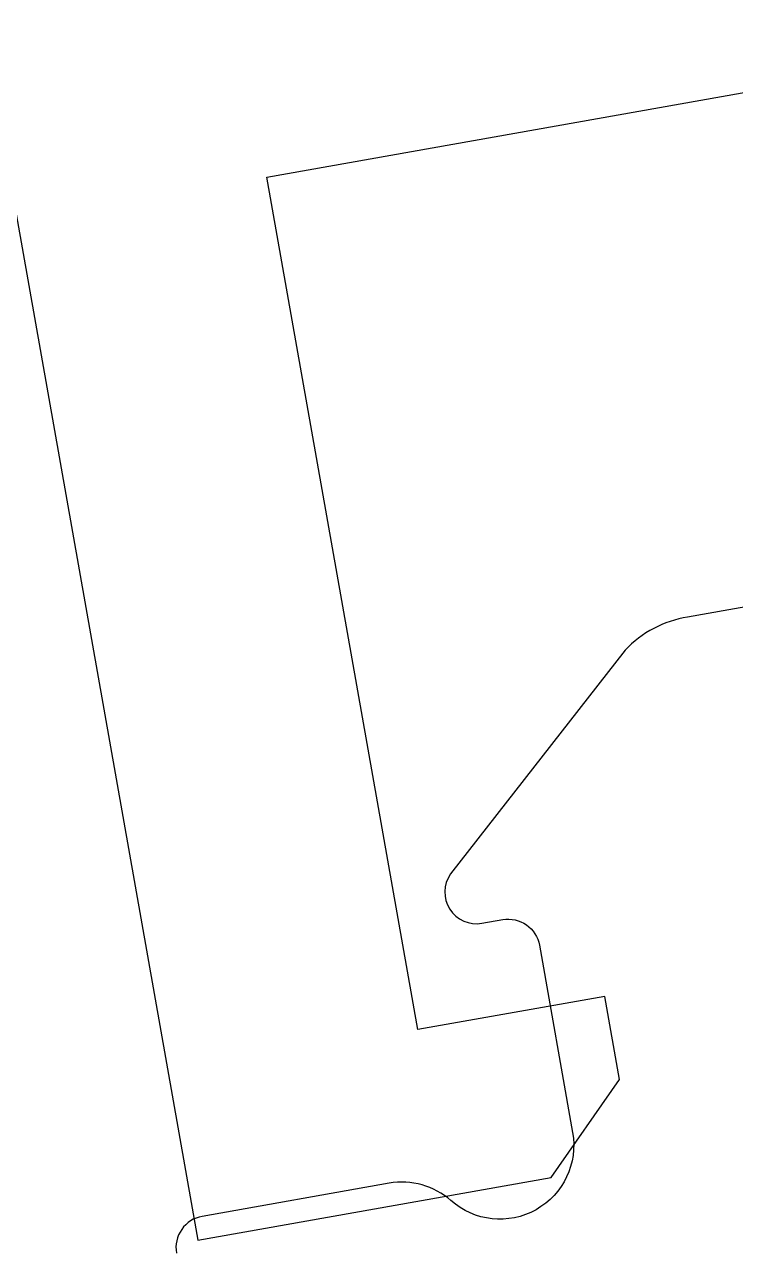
# Model space of a CAD drawing. Header units: millimetres. Extents: x -65527 to 8894748, y -37603 to 223697.
# Drawn here: x -29328.25 to -29324.14, y 101528.02 to 101535.08 of the extents above; entities that cross this region are included whole.
import ezdxf

# ---------------------------------------------------------------- set-up
doc = ezdxf.new("R2010")
doc.units = ezdxf.units.MM
doc.header["$LTSCALE"] = 10
doc.layers.add('Архитектура', color=251, linetype='Continuous')

msp = doc.modelspace()

# ---------------------------------------------------------------- linework, layer by layer
at = {"layer": 'Архитектура', "lineweight": 25, "transparency": 33554684}
msp.add_lwpolyline([(-29344.5231, 101625.5439), (-29327.2458, 101528.0622), (-29325.2049, 101528.4239), (-29324.8098, 101528.9892), (-29324.8949, 101529.4694), (-29325.9754, 101529.2779), (-29326.8478, 101534.2), (-29323.1262, 101534.8596)], dxfattribs=at)
msp.add_lwpolyline([(-29344.5231, 101625.5439), (-29327.2458, 101528.0622), (-29325.2049, 101528.4239), (-29324.8098, 101528.9892), (-29324.8949, 101529.4694), (-29325.9754, 101529.2779), (-29326.8478, 101534.2), (-29323.1262, 101534.8596)], dxfattribs=at)
msp.add_lwpolyline([(-29344.5231, 101625.5439), (-29327.2458, 101528.0622), (-29325.2049, 101528.4239), (-29324.8098, 101528.9892), (-29324.8949, 101529.4694), (-29325.9754, 101529.2779), (-29326.8478, 101534.2), (-29323.1262, 101534.8596)], dxfattribs=at)
msp.add_lwpolyline([(-29344.5231, 101625.5439), (-29327.2458, 101528.0622), (-29325.2049, 101528.4239), (-29324.8098, 101528.9892), (-29324.8949, 101529.4694), (-29325.9754, 101529.2779), (-29326.8478, 101534.2), (-29323.1262, 101534.8596)], dxfattribs=at)
msp.add_lwpolyline([(-29344.5231, 101625.5439), (-29327.2458, 101528.0622), (-29325.2049, 101528.4239), (-29324.8098, 101528.9892), (-29324.8949, 101529.4694), (-29325.9754, 101529.2779), (-29326.8478, 101534.2), (-29323.1262, 101534.8596)], dxfattribs=at)
msp.add_lwpolyline([(-29344.5231, 101625.5439), (-29327.2458, 101528.0622), (-29325.2049, 101528.4239), (-29324.8098, 101528.9892), (-29324.8949, 101529.4694), (-29325.9754, 101529.2779), (-29326.8478, 101534.2), (-29323.1262, 101534.8596)], dxfattribs=at)
msp.add_lwpolyline([(-29344.5231, 101625.5439), (-29327.2458, 101528.0622), (-29325.2049, 101528.4239), (-29324.8098, 101528.9892), (-29324.8949, 101529.4694), (-29325.9754, 101529.2779), (-29326.8478, 101534.2), (-29323.1262, 101534.8596)], dxfattribs=at)
msp.add_lwpolyline([(-29344.5231, 101625.5439), (-29327.2458, 101528.0622), (-29325.2049, 101528.4239), (-29324.8098, 101528.9892), (-29324.8949, 101529.4694), (-29325.9754, 101529.2779), (-29326.8478, 101534.2), (-29323.1262, 101534.8596)], dxfattribs=at)
msp.add_lwpolyline([(-29344.5231, 101625.5439), (-29327.2458, 101528.0622), (-29325.2049, 101528.4239), (-29324.8098, 101528.9892), (-29324.8949, 101529.4694), (-29325.9754, 101529.2779), (-29326.8478, 101534.2), (-29323.1262, 101534.8596)], dxfattribs=at)
msp.add_lwpolyline([(-29344.5231, 101625.5439), (-29327.2458, 101528.0622), (-29325.2049, 101528.4239), (-29324.8098, 101528.9892), (-29324.8949, 101529.4694), (-29325.9754, 101529.2779), (-29326.8478, 101534.2), (-29323.1262, 101534.8596)], dxfattribs=at)
msp.add_lwpolyline([(-29344.5231, 101625.5439), (-29327.2458, 101528.0622), (-29325.2049, 101528.4239), (-29324.8098, 101528.9892), (-29324.8949, 101529.4694), (-29325.9754, 101529.2779), (-29326.8478, 101534.2), (-29323.1262, 101534.8596)], dxfattribs=at)
msp.add_lwpolyline([(-29344.5231, 101625.5439), (-29327.2458, 101528.0622), (-29325.2049, 101528.4239), (-29324.8098, 101528.9892), (-29324.8949, 101529.4694), (-29325.9754, 101529.2779), (-29326.8478, 101534.2), (-29323.1262, 101534.8596)], dxfattribs=at)
msp.add_lwpolyline([(-29344.5231, 101625.5439), (-29327.2458, 101528.0622), (-29325.2049, 101528.4239), (-29324.8098, 101528.9892), (-29324.8949, 101529.4694), (-29325.9754, 101529.2779), (-29326.8478, 101534.2), (-29323.1262, 101534.8596)], dxfattribs=at)
msp.add_lwpolyline([(-29344.5231, 101625.5439), (-29327.2458, 101528.0622), (-29325.2049, 101528.4239), (-29324.8098, 101528.9892), (-29324.8949, 101529.4694), (-29325.9754, 101529.2779), (-29326.8478, 101534.2), (-29323.1262, 101534.8596)], dxfattribs=at)
msp.add_lwpolyline([(-29344.5231, 101625.5439), (-29327.2458, 101528.0622), (-29325.2049, 101528.4239), (-29324.8098, 101528.9892), (-29324.8949, 101529.4694), (-29325.9754, 101529.2779), (-29326.8478, 101534.2), (-29323.1262, 101534.8596)], dxfattribs=at)
msp.add_lwpolyline([(-29344.5231, 101625.5439), (-29327.2458, 101528.0622), (-29325.2049, 101528.4239), (-29324.8098, 101528.9892), (-29324.8949, 101529.4694), (-29325.9754, 101529.2779), (-29326.8478, 101534.2), (-29323.1262, 101534.8596)], dxfattribs=at)
msp.add_lwpolyline([(-29344.5231, 101625.5439), (-29327.2458, 101528.0622), (-29325.2049, 101528.4239), (-29324.8098, 101528.9892), (-29324.8949, 101529.4694), (-29325.9754, 101529.2779), (-29326.8478, 101534.2), (-29323.1262, 101534.8596)], dxfattribs=at)
msp.add_lwpolyline([(-29344.5231, 101625.5439), (-29327.2458, 101528.0622), (-29325.2049, 101528.4239), (-29324.8098, 101528.9892), (-29324.8949, 101529.4694), (-29325.9754, 101529.2779), (-29326.8478, 101534.2), (-29323.1262, 101534.8596)], dxfattribs=at)
msp.add_lwpolyline([(-29344.5231, 101625.5439), (-29327.2458, 101528.0622), (-29325.2049, 101528.4239), (-29324.8098, 101528.9892), (-29324.8949, 101529.4694), (-29325.9754, 101529.2779), (-29326.8478, 101534.2), (-29323.1262, 101534.8596)], dxfattribs=at)
msp.add_lwpolyline([(-29344.5231, 101625.5439), (-29327.2458, 101528.0622), (-29325.2049, 101528.4239), (-29324.8098, 101528.9892), (-29324.8949, 101529.4694), (-29325.9754, 101529.2779), (-29326.8478, 101534.2), (-29323.1262, 101534.8596)], dxfattribs=at)
msp.add_lwpolyline([(-29344.5231, 101625.5439), (-29327.2458, 101528.0622), (-29325.2049, 101528.4239), (-29324.8098, 101528.9892), (-29324.8949, 101529.4694), (-29325.9754, 101529.2779), (-29326.8478, 101534.2), (-29323.1262, 101534.8596)], dxfattribs=at)
msp.add_lwpolyline([(-29344.5231, 101625.5439), (-29327.2458, 101528.0622), (-29325.2049, 101528.4239), (-29324.8098, 101528.9892), (-29324.8949, 101529.4694), (-29325.9754, 101529.2779), (-29326.8478, 101534.2), (-29323.1262, 101534.8596)], dxfattribs=at)
msp.add_lwpolyline([(-29344.5231, 101625.5439), (-29327.2458, 101528.0622), (-29325.2049, 101528.4239), (-29324.8098, 101528.9892), (-29324.8949, 101529.4694), (-29325.9754, 101529.2779), (-29326.8478, 101534.2), (-29323.1262, 101534.8596)], dxfattribs=at)
msp.add_lwpolyline([(-29344.5231, 101625.5439), (-29327.2458, 101528.0622), (-29325.2049, 101528.4239), (-29324.8098, 101528.9892), (-29324.8949, 101529.4694), (-29325.9754, 101529.2779), (-29326.8478, 101534.2), (-29323.1262, 101534.8596)], dxfattribs=at)
msp.add_lwpolyline([(-29344.5231, 101625.5439), (-29327.2458, 101528.0622), (-29325.2049, 101528.4239), (-29324.8098, 101528.9892), (-29324.8949, 101529.4694), (-29325.9754, 101529.2779), (-29326.8478, 101534.2), (-29323.1262, 101534.8596)], dxfattribs=at)
msp.add_lwpolyline([(-29344.5231, 101625.5439), (-29327.2458, 101528.0622), (-29325.2049, 101528.4239), (-29324.8098, 101528.9892), (-29324.8949, 101529.4694), (-29325.9754, 101529.2779), (-29326.8478, 101534.2), (-29323.1262, 101534.8596)], dxfattribs=at)
msp.add_lwpolyline([(-29344.5231, 101625.5439), (-29327.2458, 101528.0622), (-29325.2049, 101528.4239), (-29324.8098, 101528.9892), (-29324.8949, 101529.4694), (-29325.9754, 101529.2779), (-29326.8478, 101534.2), (-29323.1262, 101534.8596)], dxfattribs=at)
msp.add_lwpolyline([(-29344.5231, 101625.5439), (-29327.2458, 101528.0622), (-29325.2049, 101528.4239), (-29324.8098, 101528.9892), (-29324.8949, 101529.4694), (-29325.9754, 101529.2779), (-29326.8478, 101534.2), (-29323.1262, 101534.8596)], dxfattribs=at)
msp.add_lwpolyline([(-29344.5231, 101625.5439), (-29327.2458, 101528.0622), (-29325.2049, 101528.4239), (-29324.8098, 101528.9892), (-29324.8949, 101529.4694), (-29325.9754, 101529.2779), (-29326.8478, 101534.2), (-29323.1262, 101534.8596)], dxfattribs=at)
msp.add_lwpolyline([(-29344.5231, 101625.5439), (-29327.2458, 101528.0622), (-29325.2049, 101528.4239), (-29324.8098, 101528.9892), (-29324.8949, 101529.4694), (-29325.9754, 101529.2779), (-29326.8478, 101534.2), (-29323.1262, 101534.8596)], dxfattribs=at)
msp.add_lwpolyline([(-29344.5231, 101625.5439), (-29327.2458, 101528.0622), (-29325.2049, 101528.4239), (-29324.8098, 101528.9892), (-29324.8949, 101529.4694), (-29325.9754, 101529.2779), (-29326.8478, 101534.2), (-29323.1262, 101534.8596)], dxfattribs=at)
msp.add_lwpolyline([(-29344.5231, 101625.5439), (-29327.2458, 101528.0622), (-29325.2049, 101528.4239), (-29324.8098, 101528.9892), (-29324.8949, 101529.4694), (-29325.9754, 101529.2779), (-29326.8478, 101534.2), (-29323.1262, 101534.8596)], dxfattribs=at)
msp.add_lwpolyline([(-29344.5231, 101625.5439), (-29327.2458, 101528.0622), (-29325.2049, 101528.4239), (-29324.8098, 101528.9892), (-29324.8949, 101529.4694), (-29325.9754, 101529.2779), (-29326.8478, 101534.2), (-29323.1262, 101534.8596)], dxfattribs=at)
msp.add_lwpolyline([(-29344.5231, 101625.5439), (-29327.2458, 101528.0622), (-29325.2049, 101528.4239), (-29324.8098, 101528.9892), (-29324.8949, 101529.4694), (-29325.9754, 101529.2779), (-29326.8478, 101534.2), (-29323.1262, 101534.8596)], dxfattribs=at)
msp.add_lwpolyline([(-29344.5231, 101625.5439), (-29327.2458, 101528.0622), (-29325.2049, 101528.4239), (-29324.8098, 101528.9892), (-29324.8949, 101529.4694), (-29325.9754, 101529.2779), (-29326.8478, 101534.2), (-29323.1262, 101534.8596)], dxfattribs=at)
msp.add_lwpolyline([(-29344.5231, 101625.5439), (-29327.2458, 101528.0622), (-29325.2049, 101528.4239), (-29324.8098, 101528.9892), (-29324.8949, 101529.4694), (-29325.9754, 101529.2779), (-29326.8478, 101534.2), (-29323.1262, 101534.8596)], dxfattribs=at)
msp.add_lwpolyline([(-29344.5231, 101625.5439), (-29327.2458, 101528.0622), (-29325.2049, 101528.4239), (-29324.8098, 101528.9892), (-29324.8949, 101529.4694), (-29325.9754, 101529.2779), (-29326.8478, 101534.2), (-29323.1262, 101534.8596)], dxfattribs=at)
msp.add_lwpolyline([(-29344.5231, 101625.5439), (-29327.2458, 101528.0622), (-29325.2049, 101528.4239), (-29324.8098, 101528.9892), (-29324.8949, 101529.4694), (-29325.9754, 101529.2779), (-29326.8478, 101534.2), (-29323.1262, 101534.8596)], dxfattribs=at)
msp.add_lwpolyline([(-29344.5231, 101625.5439), (-29327.2458, 101528.0622), (-29325.2049, 101528.4239), (-29324.8098, 101528.9892), (-29324.8949, 101529.4694), (-29325.9754, 101529.2779), (-29326.8478, 101534.2), (-29323.1262, 101534.8596)], dxfattribs=at)
msp.add_lwpolyline([(-29344.5231, 101625.5439), (-29327.2458, 101528.0622), (-29325.2049, 101528.4239), (-29324.8098, 101528.9892), (-29324.8949, 101529.4694), (-29325.9754, 101529.2779), (-29326.8478, 101534.2), (-29323.1262, 101534.8596)], dxfattribs=at)
msp.add_lwpolyline([(-29344.5231, 101625.5439), (-29327.2458, 101528.0622), (-29325.2049, 101528.4239), (-29324.8098, 101528.9892), (-29324.8949, 101529.4694), (-29325.9754, 101529.2779), (-29326.8478, 101534.2), (-29323.1262, 101534.8596)], dxfattribs=at)
msp.add_lwpolyline([(-29344.5231, 101625.5439), (-29327.2458, 101528.0622), (-29325.2049, 101528.4239), (-29324.8098, 101528.9892), (-29324.8949, 101529.4694), (-29325.9754, 101529.2779), (-29326.8478, 101534.2), (-29323.1262, 101534.8596)], dxfattribs=at)
msp.add_lwpolyline([(-29344.5231, 101625.5439), (-29327.2458, 101528.0622), (-29325.2049, 101528.4239), (-29324.8098, 101528.9892), (-29324.8949, 101529.4694), (-29325.9754, 101529.2779), (-29326.8478, 101534.2), (-29323.1262, 101534.8596)], dxfattribs=at)
msp.add_lwpolyline([(-29344.5231, 101625.5439), (-29327.2458, 101528.0622), (-29325.2049, 101528.4239), (-29324.8098, 101528.9892), (-29324.8949, 101529.4694), (-29325.9754, 101529.2779), (-29326.8478, 101534.2), (-29323.1262, 101534.8596)], dxfattribs=at)
msp.add_lwpolyline([(-29344.5231, 101625.5439), (-29327.2458, 101528.0622), (-29325.2049, 101528.4239), (-29324.8098, 101528.9892), (-29324.8949, 101529.4694), (-29325.9754, 101529.2779), (-29326.8478, 101534.2), (-29323.1262, 101534.8596)], dxfattribs=at)
msp.add_lwpolyline([(-29344.5231, 101625.5439), (-29327.2458, 101528.0622), (-29325.2049, 101528.4239), (-29324.8098, 101528.9892), (-29324.8949, 101529.4694), (-29325.9754, 101529.2779), (-29326.8478, 101534.2), (-29323.1262, 101534.8596)], dxfattribs=at)
msp.add_lwpolyline([(-29344.5231, 101625.5439), (-29327.2458, 101528.0622), (-29325.2049, 101528.4239), (-29324.8098, 101528.9892), (-29324.8949, 101529.4694), (-29325.9754, 101529.2779), (-29326.8478, 101534.2), (-29323.1262, 101534.8596)], dxfattribs=at)
msp.add_lwpolyline([(-29344.5231, 101625.5439), (-29327.2458, 101528.0622), (-29325.2049, 101528.4239), (-29324.8098, 101528.9892), (-29324.8949, 101529.4694), (-29325.9754, 101529.2779), (-29326.8478, 101534.2), (-29323.1262, 101534.8596)], dxfattribs=at)
msp.add_lwpolyline([(-29344.5231, 101625.5439), (-29327.2458, 101528.0622), (-29325.2049, 101528.4239), (-29324.8098, 101528.9892), (-29324.8949, 101529.4694), (-29325.9754, 101529.2779), (-29326.8478, 101534.2), (-29323.1262, 101534.8596)], dxfattribs=at)
msp.add_lwpolyline([(-29344.5231, 101625.5439), (-29327.2458, 101528.0622), (-29325.2049, 101528.4239), (-29324.8098, 101528.9892), (-29324.8949, 101529.4694), (-29325.9754, 101529.2779), (-29326.8478, 101534.2), (-29323.1262, 101534.8596)], dxfattribs=at)
msp.add_lwpolyline([(-29344.5231, 101625.5439), (-29327.2458, 101528.0622), (-29325.2049, 101528.4239), (-29324.8098, 101528.9892), (-29324.8949, 101529.4694), (-29325.9754, 101529.2779), (-29326.8478, 101534.2), (-29323.1262, 101534.8596)], dxfattribs=at)
msp.add_lwpolyline([(-29344.5231, 101625.5439), (-29327.2458, 101528.0622), (-29325.2049, 101528.4239), (-29324.8098, 101528.9892), (-29324.8949, 101529.4694), (-29325.9754, 101529.2779), (-29326.8478, 101534.2), (-29323.1262, 101534.8596)], dxfattribs=at)
msp.add_lwpolyline([(-29314.8616, 101521.0653), (-29316.4319, 101529.9251, 0.414214), (-29316.6438, 101530.0733), (-29317.5919, 101529.9053, 0.228752), (-29317.8927, 101529.6882, -0.710164), (-29318.6881, 101529.8169), (-29318.8796, 101530.8974, -0.4144), (-29318.7315, 101531.1094), (-29318.6114, 101531.1307, 0.66825), (-29318.5386, 101531.4607), (-29319.9306, 101532.3283, 0.164348), (-29320.3346, 101532.3827), (-29324.4163, 101531.6592, 0.164348), (-29324.777, 101531.4694), (-29325.786, 101530.1762, 0.66825), (-29325.6042, 101529.8913), (-29325.4841, 101529.9126, -0.4144), (-29325.2721, 101529.7644), (-29325.0806, 101528.6839, -0.710164), (-29325.7834, 101528.2897, 0.228752), (-29326.1405, 101528.3902), (-29327.2209, 101528.1987, 0.4144), (-29327.3691, 101527.9867)], format="xyb", dxfattribs=at)
msp.add_lwpolyline([(-29314.8616, 101521.0653), (-29316.4319, 101529.9251, 0.414214), (-29316.6438, 101530.0733), (-29317.5919, 101529.9053, 0.228752), (-29317.8927, 101529.6882, -0.710164), (-29318.6881, 101529.8169), (-29318.8796, 101530.8974, -0.4144), (-29318.7315, 101531.1094), (-29318.6114, 101531.1307, 0.66825), (-29318.5386, 101531.4607), (-29319.9306, 101532.3283, 0.164348), (-29320.3346, 101532.3827), (-29324.4163, 101531.6592, 0.164348), (-29324.777, 101531.4694), (-29325.786, 101530.1762, 0.66825), (-29325.6042, 101529.8913), (-29325.4841, 101529.9126, -0.4144), (-29325.2721, 101529.7644), (-29325.0806, 101528.6839, -0.710164), (-29325.7834, 101528.2897, 0.228752), (-29326.1405, 101528.3902), (-29327.2209, 101528.1987, 0.4144), (-29327.3691, 101527.9867)], format="xyb", dxfattribs=at)
msp.add_lwpolyline([(-29314.8616, 101521.0653), (-29316.4319, 101529.9251, 0.414214), (-29316.6438, 101530.0733), (-29317.5919, 101529.9053, 0.228752), (-29317.8927, 101529.6882, -0.710164), (-29318.6881, 101529.8169), (-29318.8796, 101530.8974, -0.4144), (-29318.7315, 101531.1094), (-29318.6114, 101531.1307, 0.66825), (-29318.5386, 101531.4607), (-29319.9306, 101532.3283, 0.164348), (-29320.3346, 101532.3827), (-29324.4163, 101531.6592, 0.164348), (-29324.777, 101531.4694), (-29325.786, 101530.1762, 0.66825), (-29325.6042, 101529.8913), (-29325.4841, 101529.9126, -0.4144), (-29325.2721, 101529.7644), (-29325.0806, 101528.6839, -0.710164), (-29325.7834, 101528.2897, 0.228752), (-29326.1405, 101528.3902), (-29327.2209, 101528.1987, 0.4144), (-29327.3691, 101527.9867)], format="xyb", dxfattribs=at)
msp.add_lwpolyline([(-29314.8616, 101521.0653), (-29316.4319, 101529.9251, 0.414214), (-29316.6438, 101530.0733), (-29317.5919, 101529.9053, 0.228752), (-29317.8927, 101529.6882, -0.710164), (-29318.6881, 101529.8169), (-29318.8796, 101530.8974, -0.4144), (-29318.7315, 101531.1094), (-29318.6114, 101531.1307, 0.66825), (-29318.5386, 101531.4607), (-29319.9306, 101532.3283, 0.164348), (-29320.3346, 101532.3827), (-29324.4163, 101531.6592, 0.164348), (-29324.777, 101531.4694), (-29325.786, 101530.1762, 0.66825), (-29325.6042, 101529.8913), (-29325.4841, 101529.9126, -0.4144), (-29325.2721, 101529.7644), (-29325.0806, 101528.6839, -0.710164), (-29325.7834, 101528.2897, 0.228752), (-29326.1405, 101528.3902), (-29327.2209, 101528.1987, 0.4144), (-29327.3691, 101527.9867)], format="xyb", dxfattribs=at)
msp.add_lwpolyline([(-29314.8616, 101521.0653), (-29316.4319, 101529.9251, 0.414214), (-29316.6438, 101530.0733), (-29317.5919, 101529.9053, 0.228752), (-29317.8927, 101529.6882, -0.710164), (-29318.6881, 101529.8169), (-29318.8796, 101530.8974, -0.4144), (-29318.7315, 101531.1094), (-29318.6114, 101531.1307, 0.66825), (-29318.5386, 101531.4607), (-29319.9306, 101532.3283, 0.164348), (-29320.3346, 101532.3827), (-29324.4163, 101531.6592, 0.164348), (-29324.777, 101531.4694), (-29325.786, 101530.1762, 0.66825), (-29325.6042, 101529.8913), (-29325.4841, 101529.9126, -0.4144), (-29325.2721, 101529.7644), (-29325.0806, 101528.6839, -0.710164), (-29325.7834, 101528.2897, 0.228752), (-29326.1405, 101528.3902), (-29327.2209, 101528.1987, 0.4144), (-29327.3691, 101527.9867)], format="xyb", dxfattribs=at)
msp.add_lwpolyline([(-29314.8616, 101521.0653), (-29316.4319, 101529.9251, 0.414214), (-29316.6438, 101530.0733), (-29317.5919, 101529.9053, 0.228752), (-29317.8927, 101529.6882, -0.710164), (-29318.6881, 101529.8169), (-29318.8796, 101530.8974, -0.4144), (-29318.7315, 101531.1094), (-29318.6114, 101531.1307, 0.66825), (-29318.5386, 101531.4607), (-29319.9306, 101532.3283, 0.164348), (-29320.3346, 101532.3827), (-29324.4163, 101531.6592, 0.164348), (-29324.777, 101531.4694), (-29325.786, 101530.1762, 0.66825), (-29325.6042, 101529.8913), (-29325.4841, 101529.9126, -0.4144), (-29325.2721, 101529.7644), (-29325.0806, 101528.6839, -0.710164), (-29325.7834, 101528.2897, 0.228752), (-29326.1405, 101528.3902), (-29327.2209, 101528.1987, 0.4144), (-29327.3691, 101527.9867)], format="xyb", dxfattribs=at)
msp.add_lwpolyline([(-29314.8616, 101521.0653), (-29316.4319, 101529.9251, 0.414214), (-29316.6438, 101530.0733), (-29317.5919, 101529.9053, 0.228752), (-29317.8927, 101529.6882, -0.710164), (-29318.6881, 101529.8169), (-29318.8796, 101530.8974, -0.4144), (-29318.7315, 101531.1094), (-29318.6114, 101531.1307, 0.66825), (-29318.5386, 101531.4607), (-29319.9306, 101532.3283, 0.164348), (-29320.3346, 101532.3827), (-29324.4163, 101531.6592, 0.164348), (-29324.777, 101531.4694), (-29325.786, 101530.1762, 0.66825), (-29325.6042, 101529.8913), (-29325.4841, 101529.9126, -0.4144), (-29325.2721, 101529.7644), (-29325.0806, 101528.6839, -0.710164), (-29325.7834, 101528.2897, 0.228752), (-29326.1405, 101528.3902), (-29327.2209, 101528.1987, 0.4144), (-29327.3691, 101527.9867)], format="xyb", dxfattribs=at)
msp.add_lwpolyline([(-29314.8616, 101521.0653), (-29316.4319, 101529.9251, 0.414214), (-29316.6438, 101530.0733), (-29317.5919, 101529.9053, 0.228752), (-29317.8927, 101529.6882, -0.710164), (-29318.6881, 101529.8169), (-29318.8796, 101530.8974, -0.4144), (-29318.7315, 101531.1094), (-29318.6114, 101531.1307, 0.66825), (-29318.5386, 101531.4607), (-29319.9306, 101532.3283, 0.164348), (-29320.3346, 101532.3827), (-29324.4163, 101531.6592, 0.164348), (-29324.777, 101531.4694), (-29325.786, 101530.1762, 0.66825), (-29325.6042, 101529.8913), (-29325.4841, 101529.9126, -0.4144), (-29325.2721, 101529.7644), (-29325.0806, 101528.6839, -0.710164), (-29325.7834, 101528.2897, 0.228752), (-29326.1405, 101528.3902), (-29327.2209, 101528.1987, 0.4144), (-29327.3691, 101527.9867)], format="xyb", dxfattribs=at)
msp.add_lwpolyline([(-29314.8616, 101521.0653), (-29316.4319, 101529.9251, 0.414214), (-29316.6438, 101530.0733), (-29317.5919, 101529.9053, 0.228752), (-29317.8927, 101529.6882, -0.710164), (-29318.6881, 101529.8169), (-29318.8796, 101530.8974, -0.4144), (-29318.7315, 101531.1094), (-29318.6114, 101531.1307, 0.66825), (-29318.5386, 101531.4607), (-29319.9306, 101532.3283, 0.164348), (-29320.3346, 101532.3827), (-29324.4163, 101531.6592, 0.164348), (-29324.777, 101531.4694), (-29325.786, 101530.1762, 0.66825), (-29325.6042, 101529.8913), (-29325.4841, 101529.9126, -0.4144), (-29325.2721, 101529.7644), (-29325.0806, 101528.6839, -0.710164), (-29325.7834, 101528.2897, 0.228752), (-29326.1405, 101528.3902), (-29327.2209, 101528.1987, 0.4144), (-29327.3691, 101527.9867)], format="xyb", dxfattribs=at)
msp.add_lwpolyline([(-29314.8616, 101521.0653), (-29316.4319, 101529.9251, 0.414214), (-29316.6438, 101530.0733), (-29317.5919, 101529.9053, 0.228752), (-29317.8927, 101529.6882, -0.710164), (-29318.6881, 101529.8169), (-29318.8796, 101530.8974, -0.4144), (-29318.7315, 101531.1094), (-29318.6114, 101531.1307, 0.66825), (-29318.5386, 101531.4607), (-29319.9306, 101532.3283, 0.164348), (-29320.3346, 101532.3827), (-29324.4163, 101531.6592, 0.164348), (-29324.777, 101531.4694), (-29325.786, 101530.1762, 0.66825), (-29325.6042, 101529.8913), (-29325.4841, 101529.9126, -0.4144), (-29325.2721, 101529.7644), (-29325.0806, 101528.6839, -0.710164), (-29325.7834, 101528.2897, 0.228752), (-29326.1405, 101528.3902), (-29327.2209, 101528.1987, 0.4144), (-29327.3691, 101527.9867)], format="xyb", dxfattribs=at)
msp.add_lwpolyline([(-29314.8616, 101521.0653), (-29316.4319, 101529.9251, 0.414214), (-29316.6438, 101530.0733), (-29317.5919, 101529.9053, 0.228752), (-29317.8927, 101529.6882, -0.710164), (-29318.6881, 101529.8169), (-29318.8796, 101530.8974, -0.4144), (-29318.7315, 101531.1094), (-29318.6114, 101531.1307, 0.66825), (-29318.5386, 101531.4607), (-29319.9306, 101532.3283, 0.164348), (-29320.3346, 101532.3827), (-29324.4163, 101531.6592, 0.164348), (-29324.777, 101531.4694), (-29325.786, 101530.1762, 0.66825), (-29325.6042, 101529.8913), (-29325.4841, 101529.9126, -0.4144), (-29325.2721, 101529.7644), (-29325.0806, 101528.6839, -0.710164), (-29325.7834, 101528.2897, 0.228752), (-29326.1405, 101528.3902), (-29327.2209, 101528.1987, 0.4144), (-29327.3691, 101527.9867)], format="xyb", dxfattribs=at)
msp.add_lwpolyline([(-29314.8616, 101521.0653), (-29316.4319, 101529.9251, 0.414214), (-29316.6438, 101530.0733), (-29317.5919, 101529.9053, 0.228752), (-29317.8927, 101529.6882, -0.710164), (-29318.6881, 101529.8169), (-29318.8796, 101530.8974, -0.4144), (-29318.7315, 101531.1094), (-29318.6114, 101531.1307, 0.66825), (-29318.5386, 101531.4607), (-29319.9306, 101532.3283, 0.164348), (-29320.3346, 101532.3827), (-29324.4163, 101531.6592, 0.164348), (-29324.777, 101531.4694), (-29325.786, 101530.1762, 0.66825), (-29325.6042, 101529.8913), (-29325.4841, 101529.9126, -0.4144), (-29325.2721, 101529.7644), (-29325.0806, 101528.6839, -0.710164), (-29325.7834, 101528.2897, 0.228752), (-29326.1405, 101528.3902), (-29327.2209, 101528.1987, 0.4144), (-29327.3691, 101527.9867)], format="xyb", dxfattribs=at)
msp.add_lwpolyline([(-29314.8616, 101521.0653), (-29316.4319, 101529.9251, 0.414214), (-29316.6438, 101530.0733), (-29317.5919, 101529.9053, 0.228752), (-29317.8927, 101529.6882, -0.710164), (-29318.6881, 101529.8169), (-29318.8796, 101530.8974, -0.4144), (-29318.7315, 101531.1094), (-29318.6114, 101531.1307, 0.66825), (-29318.5386, 101531.4607), (-29319.9306, 101532.3283, 0.164348), (-29320.3346, 101532.3827), (-29324.4163, 101531.6592, 0.164348), (-29324.777, 101531.4694), (-29325.786, 101530.1762, 0.66825), (-29325.6042, 101529.8913), (-29325.4841, 101529.9126, -0.4144), (-29325.2721, 101529.7644), (-29325.0806, 101528.6839, -0.710164), (-29325.7834, 101528.2897, 0.228752), (-29326.1405, 101528.3902), (-29327.2209, 101528.1987, 0.4144), (-29327.3691, 101527.9867)], format="xyb", dxfattribs=at)
msp.add_lwpolyline([(-29314.8616, 101521.0653), (-29316.4319, 101529.9251, 0.414214), (-29316.6438, 101530.0733), (-29317.5919, 101529.9053, 0.228752), (-29317.8927, 101529.6882, -0.710164), (-29318.6881, 101529.8169), (-29318.8796, 101530.8974, -0.4144), (-29318.7315, 101531.1094), (-29318.6114, 101531.1307, 0.66825), (-29318.5386, 101531.4607), (-29319.9306, 101532.3283, 0.164348), (-29320.3346, 101532.3827), (-29324.4163, 101531.6592, 0.164348), (-29324.777, 101531.4694), (-29325.786, 101530.1762, 0.66825), (-29325.6042, 101529.8913), (-29325.4841, 101529.9126, -0.4144), (-29325.2721, 101529.7644), (-29325.0806, 101528.6839, -0.710164), (-29325.7834, 101528.2897, 0.228752), (-29326.1405, 101528.3902), (-29327.2209, 101528.1987, 0.4144), (-29327.3691, 101527.9867)], format="xyb", dxfattribs=at)
msp.add_lwpolyline([(-29314.8616, 101521.0653), (-29316.4319, 101529.9251, 0.414214), (-29316.6438, 101530.0733), (-29317.5919, 101529.9053, 0.228752), (-29317.8927, 101529.6882, -0.710164), (-29318.6881, 101529.8169), (-29318.8796, 101530.8974, -0.4144), (-29318.7315, 101531.1094), (-29318.6114, 101531.1307, 0.66825), (-29318.5386, 101531.4607), (-29319.9306, 101532.3283, 0.164348), (-29320.3346, 101532.3827), (-29324.4163, 101531.6592, 0.164348), (-29324.777, 101531.4694), (-29325.786, 101530.1762, 0.66825), (-29325.6042, 101529.8913), (-29325.4841, 101529.9126, -0.4144), (-29325.2721, 101529.7644), (-29325.0806, 101528.6839, -0.710164), (-29325.7834, 101528.2897, 0.228752), (-29326.1405, 101528.3902), (-29327.2209, 101528.1987, 0.4144), (-29327.3691, 101527.9867)], format="xyb", dxfattribs=at)
msp.add_lwpolyline([(-29314.8616, 101521.0653), (-29316.4319, 101529.9251, 0.414214), (-29316.6438, 101530.0733), (-29317.5919, 101529.9053, 0.228752), (-29317.8927, 101529.6882, -0.710164), (-29318.6881, 101529.8169), (-29318.8796, 101530.8974, -0.4144), (-29318.7315, 101531.1094), (-29318.6114, 101531.1307, 0.66825), (-29318.5386, 101531.4607), (-29319.9306, 101532.3283, 0.164348), (-29320.3346, 101532.3827), (-29324.4163, 101531.6592, 0.164348), (-29324.777, 101531.4694), (-29325.786, 101530.1762, 0.66825), (-29325.6042, 101529.8913), (-29325.4841, 101529.9126, -0.4144), (-29325.2721, 101529.7644), (-29325.0806, 101528.6839, -0.710164), (-29325.7834, 101528.2897, 0.228752), (-29326.1405, 101528.3902), (-29327.2209, 101528.1987, 0.4144), (-29327.3691, 101527.9867)], format="xyb", dxfattribs=at)
msp.add_lwpolyline([(-29314.8616, 101521.0653), (-29316.4319, 101529.9251, 0.414214), (-29316.6438, 101530.0733), (-29317.5919, 101529.9053, 0.228752), (-29317.8927, 101529.6882, -0.710164), (-29318.6881, 101529.8169), (-29318.8796, 101530.8974, -0.4144), (-29318.7315, 101531.1094), (-29318.6114, 101531.1307, 0.66825), (-29318.5386, 101531.4607), (-29319.9306, 101532.3283, 0.164348), (-29320.3346, 101532.3827), (-29324.4163, 101531.6592, 0.164348), (-29324.777, 101531.4694), (-29325.786, 101530.1762, 0.66825), (-29325.6042, 101529.8913), (-29325.4841, 101529.9126, -0.4144), (-29325.2721, 101529.7644), (-29325.0806, 101528.6839, -0.710164), (-29325.7834, 101528.2897, 0.228752), (-29326.1405, 101528.3902), (-29327.2209, 101528.1987, 0.4144), (-29327.3691, 101527.9867)], format="xyb", dxfattribs=at)
msp.add_lwpolyline([(-29314.8616, 101521.0653), (-29316.4319, 101529.9251, 0.414214), (-29316.6438, 101530.0733), (-29317.5919, 101529.9053, 0.228752), (-29317.8927, 101529.6882, -0.710164), (-29318.6881, 101529.8169), (-29318.8796, 101530.8974, -0.4144), (-29318.7315, 101531.1094), (-29318.6114, 101531.1307, 0.66825), (-29318.5386, 101531.4607), (-29319.9306, 101532.3283, 0.164348), (-29320.3346, 101532.3827), (-29324.4163, 101531.6592, 0.164348), (-29324.777, 101531.4694), (-29325.786, 101530.1762, 0.66825), (-29325.6042, 101529.8913), (-29325.4841, 101529.9126, -0.4144), (-29325.2721, 101529.7644), (-29325.0806, 101528.6839, -0.710164), (-29325.7834, 101528.2897, 0.228752), (-29326.1405, 101528.3902), (-29327.2209, 101528.1987, 0.4144), (-29327.3691, 101527.9867)], format="xyb", dxfattribs=at)
msp.add_lwpolyline([(-29314.8616, 101521.0653), (-29316.4319, 101529.9251, 0.414214), (-29316.6438, 101530.0733), (-29317.5919, 101529.9053, 0.228752), (-29317.8927, 101529.6882, -0.710164), (-29318.6881, 101529.8169), (-29318.8796, 101530.8974, -0.4144), (-29318.7315, 101531.1094), (-29318.6114, 101531.1307, 0.66825), (-29318.5386, 101531.4607), (-29319.9306, 101532.3283, 0.164348), (-29320.3346, 101532.3827), (-29324.4163, 101531.6592, 0.164348), (-29324.777, 101531.4694), (-29325.786, 101530.1762, 0.66825), (-29325.6042, 101529.8913), (-29325.4841, 101529.9126, -0.4144), (-29325.2721, 101529.7644), (-29325.0806, 101528.6839, -0.710164), (-29325.7834, 101528.2897, 0.228752), (-29326.1405, 101528.3902), (-29327.2209, 101528.1987, 0.4144), (-29327.3691, 101527.9867)], format="xyb", dxfattribs=at)
msp.add_lwpolyline([(-29314.8616, 101521.0653), (-29316.4319, 101529.9251, 0.414214), (-29316.6438, 101530.0733), (-29317.5919, 101529.9053, 0.228752), (-29317.8927, 101529.6882, -0.710164), (-29318.6881, 101529.8169), (-29318.8796, 101530.8974, -0.4144), (-29318.7315, 101531.1094), (-29318.6114, 101531.1307, 0.66825), (-29318.5386, 101531.4607), (-29319.9306, 101532.3283, 0.164348), (-29320.3346, 101532.3827), (-29324.4163, 101531.6592, 0.164348), (-29324.777, 101531.4694), (-29325.786, 101530.1762, 0.66825), (-29325.6042, 101529.8913), (-29325.4841, 101529.9126, -0.4144), (-29325.2721, 101529.7644), (-29325.0806, 101528.6839, -0.710164), (-29325.7834, 101528.2897, 0.228752), (-29326.1405, 101528.3902), (-29327.2209, 101528.1987, 0.4144), (-29327.3691, 101527.9867)], format="xyb", dxfattribs=at)
msp.add_lwpolyline([(-29314.8616, 101521.0653), (-29316.4319, 101529.9251, 0.414214), (-29316.6438, 101530.0733), (-29317.5919, 101529.9053, 0.228752), (-29317.8927, 101529.6882, -0.710164), (-29318.6881, 101529.8169), (-29318.8796, 101530.8974, -0.4144), (-29318.7315, 101531.1094), (-29318.6114, 101531.1307, 0.66825), (-29318.5386, 101531.4607), (-29319.9306, 101532.3283, 0.164348), (-29320.3346, 101532.3827), (-29324.4163, 101531.6592, 0.164348), (-29324.777, 101531.4694), (-29325.786, 101530.1762, 0.66825), (-29325.6042, 101529.8913), (-29325.4841, 101529.9126, -0.4144), (-29325.2721, 101529.7644), (-29325.0806, 101528.6839, -0.710164), (-29325.7834, 101528.2897, 0.228752), (-29326.1405, 101528.3902), (-29327.2209, 101528.1987, 0.4144), (-29327.3691, 101527.9867)], format="xyb", dxfattribs=at)
msp.add_lwpolyline([(-29314.8616, 101521.0653), (-29316.4319, 101529.9251, 0.414214), (-29316.6438, 101530.0733), (-29317.5919, 101529.9053, 0.228752), (-29317.8927, 101529.6882, -0.710164), (-29318.6881, 101529.8169), (-29318.8796, 101530.8974, -0.4144), (-29318.7315, 101531.1094), (-29318.6114, 101531.1307, 0.66825), (-29318.5386, 101531.4607), (-29319.9306, 101532.3283, 0.164348), (-29320.3346, 101532.3827), (-29324.4163, 101531.6592, 0.164348), (-29324.777, 101531.4694), (-29325.786, 101530.1762, 0.66825), (-29325.6042, 101529.8913), (-29325.4841, 101529.9126, -0.4144), (-29325.2721, 101529.7644), (-29325.0806, 101528.6839, -0.710164), (-29325.7834, 101528.2897, 0.228752), (-29326.1405, 101528.3902), (-29327.2209, 101528.1987, 0.4144), (-29327.3691, 101527.9867)], format="xyb", dxfattribs=at)
msp.add_lwpolyline([(-29314.8616, 101521.0653), (-29316.4319, 101529.9251, 0.414214), (-29316.6438, 101530.0733), (-29317.5919, 101529.9053, 0.228752), (-29317.8927, 101529.6882, -0.710164), (-29318.6881, 101529.8169), (-29318.8796, 101530.8974, -0.4144), (-29318.7315, 101531.1094), (-29318.6114, 101531.1307, 0.66825), (-29318.5386, 101531.4607), (-29319.9306, 101532.3283, 0.164348), (-29320.3346, 101532.3827), (-29324.4163, 101531.6592, 0.164348), (-29324.777, 101531.4694), (-29325.786, 101530.1762, 0.66825), (-29325.6042, 101529.8913), (-29325.4841, 101529.9126, -0.4144), (-29325.2721, 101529.7644), (-29325.0806, 101528.6839, -0.710164), (-29325.7834, 101528.2897, 0.228752), (-29326.1405, 101528.3902), (-29327.2209, 101528.1987, 0.4144), (-29327.3691, 101527.9867)], format="xyb", dxfattribs=at)
msp.add_lwpolyline([(-29314.8616, 101521.0653), (-29316.4319, 101529.9251, 0.414214), (-29316.6438, 101530.0733), (-29317.5919, 101529.9053, 0.228752), (-29317.8927, 101529.6882, -0.710164), (-29318.6881, 101529.8169), (-29318.8796, 101530.8974, -0.4144), (-29318.7315, 101531.1094), (-29318.6114, 101531.1307, 0.66825), (-29318.5386, 101531.4607), (-29319.9306, 101532.3283, 0.164348), (-29320.3346, 101532.3827), (-29324.4163, 101531.6592, 0.164348), (-29324.777, 101531.4694), (-29325.786, 101530.1762, 0.66825), (-29325.6042, 101529.8913), (-29325.4841, 101529.9126, -0.4144), (-29325.2721, 101529.7644), (-29325.0806, 101528.6839, -0.710164), (-29325.7834, 101528.2897, 0.228752), (-29326.1405, 101528.3902), (-29327.2209, 101528.1987, 0.4144), (-29327.3691, 101527.9867)], format="xyb", dxfattribs=at)
msp.add_lwpolyline([(-29314.8616, 101521.0653), (-29316.4319, 101529.9251, 0.414214), (-29316.6438, 101530.0733), (-29317.5919, 101529.9053, 0.228752), (-29317.8927, 101529.6882, -0.710164), (-29318.6881, 101529.8169), (-29318.8796, 101530.8974, -0.4144), (-29318.7315, 101531.1094), (-29318.6114, 101531.1307, 0.66825), (-29318.5386, 101531.4607), (-29319.9306, 101532.3283, 0.164348), (-29320.3346, 101532.3827), (-29324.4163, 101531.6592, 0.164348), (-29324.777, 101531.4694), (-29325.786, 101530.1762, 0.66825), (-29325.6042, 101529.8913), (-29325.4841, 101529.9126, -0.4144), (-29325.2721, 101529.7644), (-29325.0806, 101528.6839, -0.710164), (-29325.7834, 101528.2897, 0.228752), (-29326.1405, 101528.3902), (-29327.2209, 101528.1987, 0.4144), (-29327.3691, 101527.9867)], format="xyb", dxfattribs=at)
msp.add_lwpolyline([(-29314.8616, 101521.0653), (-29316.4319, 101529.9251, 0.414214), (-29316.6438, 101530.0733), (-29317.5919, 101529.9053, 0.228752), (-29317.8927, 101529.6882, -0.710164), (-29318.6881, 101529.8169), (-29318.8796, 101530.8974, -0.4144), (-29318.7315, 101531.1094), (-29318.6114, 101531.1307, 0.66825), (-29318.5386, 101531.4607), (-29319.9306, 101532.3283, 0.164348), (-29320.3346, 101532.3827), (-29324.4163, 101531.6592, 0.164348), (-29324.777, 101531.4694), (-29325.786, 101530.1762, 0.66825), (-29325.6042, 101529.8913), (-29325.4841, 101529.9126, -0.4144), (-29325.2721, 101529.7644), (-29325.0806, 101528.6839, -0.710164), (-29325.7834, 101528.2897, 0.228752), (-29326.1405, 101528.3902), (-29327.2209, 101528.1987, 0.4144), (-29327.3691, 101527.9867)], format="xyb", dxfattribs=at)
msp.add_lwpolyline([(-29314.8616, 101521.0653), (-29316.4319, 101529.9251, 0.414214), (-29316.6438, 101530.0733), (-29317.5919, 101529.9053, 0.228752), (-29317.8927, 101529.6882, -0.710164), (-29318.6881, 101529.8169), (-29318.8796, 101530.8974, -0.4144), (-29318.7315, 101531.1094), (-29318.6114, 101531.1307, 0.66825), (-29318.5386, 101531.4607), (-29319.9306, 101532.3283, 0.164348), (-29320.3346, 101532.3827), (-29324.4163, 101531.6592, 0.164348), (-29324.777, 101531.4694), (-29325.786, 101530.1762, 0.66825), (-29325.6042, 101529.8913), (-29325.4841, 101529.9126, -0.4144), (-29325.2721, 101529.7644), (-29325.0806, 101528.6839, -0.710164), (-29325.7834, 101528.2897, 0.228752), (-29326.1405, 101528.3902), (-29327.2209, 101528.1987, 0.4144), (-29327.3691, 101527.9867)], format="xyb", dxfattribs=at)
msp.add_lwpolyline([(-29314.8616, 101521.0653), (-29316.4319, 101529.9251, 0.414214), (-29316.6438, 101530.0733), (-29317.5919, 101529.9053, 0.228752), (-29317.8927, 101529.6882, -0.710164), (-29318.6881, 101529.8169), (-29318.8796, 101530.8974, -0.4144), (-29318.7315, 101531.1094), (-29318.6114, 101531.1307, 0.66825), (-29318.5386, 101531.4607), (-29319.9306, 101532.3283, 0.164348), (-29320.3346, 101532.3827), (-29324.4163, 101531.6592, 0.164348), (-29324.777, 101531.4694), (-29325.786, 101530.1762, 0.66825), (-29325.6042, 101529.8913), (-29325.4841, 101529.9126, -0.4144), (-29325.2721, 101529.7644), (-29325.0806, 101528.6839, -0.710164), (-29325.7834, 101528.2897, 0.228752), (-29326.1405, 101528.3902), (-29327.2209, 101528.1987, 0.4144), (-29327.3691, 101527.9867)], format="xyb", dxfattribs=at)
msp.add_lwpolyline([(-29314.8616, 101521.0653), (-29316.4319, 101529.9251, 0.414214), (-29316.6438, 101530.0733), (-29317.5919, 101529.9053, 0.228752), (-29317.8927, 101529.6882, -0.710164), (-29318.6881, 101529.8169), (-29318.8796, 101530.8974, -0.4144), (-29318.7315, 101531.1094), (-29318.6114, 101531.1307, 0.66825), (-29318.5386, 101531.4607), (-29319.9306, 101532.3283, 0.164348), (-29320.3346, 101532.3827), (-29324.4163, 101531.6592, 0.164348), (-29324.777, 101531.4694), (-29325.786, 101530.1762, 0.66825), (-29325.6042, 101529.8913), (-29325.4841, 101529.9126, -0.4144), (-29325.2721, 101529.7644), (-29325.0806, 101528.6839, -0.710164), (-29325.7834, 101528.2897, 0.228752), (-29326.1405, 101528.3902), (-29327.2209, 101528.1987, 0.4144), (-29327.3691, 101527.9867)], format="xyb", dxfattribs=at)
msp.add_lwpolyline([(-29314.8616, 101521.0653), (-29316.4319, 101529.9251, 0.414214), (-29316.6438, 101530.0733), (-29317.5919, 101529.9053, 0.228752), (-29317.8927, 101529.6882, -0.710164), (-29318.6881, 101529.8169), (-29318.8796, 101530.8974, -0.4144), (-29318.7315, 101531.1094), (-29318.6114, 101531.1307, 0.66825), (-29318.5386, 101531.4607), (-29319.9306, 101532.3283, 0.164348), (-29320.3346, 101532.3827), (-29324.4163, 101531.6592, 0.164348), (-29324.777, 101531.4694), (-29325.786, 101530.1762, 0.66825), (-29325.6042, 101529.8913), (-29325.4841, 101529.9126, -0.4144), (-29325.2721, 101529.7644), (-29325.0806, 101528.6839, -0.710164), (-29325.7834, 101528.2897, 0.228752), (-29326.1405, 101528.3902), (-29327.2209, 101528.1987, 0.4144), (-29327.3691, 101527.9867)], format="xyb", dxfattribs=at)
msp.add_lwpolyline([(-29314.8616, 101521.0653), (-29316.4319, 101529.9251, 0.414214), (-29316.6438, 101530.0733), (-29317.5919, 101529.9053, 0.228752), (-29317.8927, 101529.6882, -0.710164), (-29318.6881, 101529.8169), (-29318.8796, 101530.8974, -0.4144), (-29318.7315, 101531.1094), (-29318.6114, 101531.1307, 0.66825), (-29318.5386, 101531.4607), (-29319.9306, 101532.3283, 0.164348), (-29320.3346, 101532.3827), (-29324.4163, 101531.6592, 0.164348), (-29324.777, 101531.4694), (-29325.786, 101530.1762, 0.66825), (-29325.6042, 101529.8913), (-29325.4841, 101529.9126, -0.4144), (-29325.2721, 101529.7644), (-29325.0806, 101528.6839, -0.710164), (-29325.7834, 101528.2897, 0.228752), (-29326.1405, 101528.3902), (-29327.2209, 101528.1987, 0.4144), (-29327.3691, 101527.9867)], format="xyb", dxfattribs=at)
msp.add_lwpolyline([(-29314.8616, 101521.0653), (-29316.4319, 101529.9251, 0.414214), (-29316.6438, 101530.0733), (-29317.5919, 101529.9053, 0.228752), (-29317.8927, 101529.6882, -0.710164), (-29318.6881, 101529.8169), (-29318.8796, 101530.8974, -0.4144), (-29318.7315, 101531.1094), (-29318.6114, 101531.1307, 0.66825), (-29318.5386, 101531.4607), (-29319.9306, 101532.3283, 0.164348), (-29320.3346, 101532.3827), (-29324.4163, 101531.6592, 0.164348), (-29324.777, 101531.4694), (-29325.786, 101530.1762, 0.66825), (-29325.6042, 101529.8913), (-29325.4841, 101529.9126, -0.4144), (-29325.2721, 101529.7644), (-29325.0806, 101528.6839, -0.710164), (-29325.7834, 101528.2897, 0.228752), (-29326.1405, 101528.3902), (-29327.2209, 101528.1987, 0.4144), (-29327.3691, 101527.9867)], format="xyb", dxfattribs=at)
msp.add_lwpolyline([(-29314.8616, 101521.0653), (-29316.4319, 101529.9251, 0.414214), (-29316.6438, 101530.0733), (-29317.5919, 101529.9053, 0.228752), (-29317.8927, 101529.6882, -0.710164), (-29318.6881, 101529.8169), (-29318.8796, 101530.8974, -0.4144), (-29318.7315, 101531.1094), (-29318.6114, 101531.1307, 0.66825), (-29318.5386, 101531.4607), (-29319.9306, 101532.3283, 0.164348), (-29320.3346, 101532.3827), (-29324.4163, 101531.6592, 0.164348), (-29324.777, 101531.4694), (-29325.786, 101530.1762, 0.66825), (-29325.6042, 101529.8913), (-29325.4841, 101529.9126, -0.4144), (-29325.2721, 101529.7644), (-29325.0806, 101528.6839, -0.710164), (-29325.7834, 101528.2897, 0.228752), (-29326.1405, 101528.3902), (-29327.2209, 101528.1987, 0.4144), (-29327.3691, 101527.9867)], format="xyb", dxfattribs=at)
msp.add_lwpolyline([(-29314.8616, 101521.0653), (-29316.4319, 101529.9251, 0.414214), (-29316.6438, 101530.0733), (-29317.5919, 101529.9053, 0.228752), (-29317.8927, 101529.6882, -0.710164), (-29318.6881, 101529.8169), (-29318.8796, 101530.8974, -0.4144), (-29318.7315, 101531.1094), (-29318.6114, 101531.1307, 0.66825), (-29318.5386, 101531.4607), (-29319.9306, 101532.3283, 0.164348), (-29320.3346, 101532.3827), (-29324.4163, 101531.6592, 0.164348), (-29324.777, 101531.4694), (-29325.786, 101530.1762, 0.66825), (-29325.6042, 101529.8913), (-29325.4841, 101529.9126, -0.4144), (-29325.2721, 101529.7644), (-29325.0806, 101528.6839, -0.710164), (-29325.7834, 101528.2897, 0.228752), (-29326.1405, 101528.3902), (-29327.2209, 101528.1987, 0.4144), (-29327.3691, 101527.9867)], format="xyb", dxfattribs=at)
msp.add_lwpolyline([(-29314.8616, 101521.0653), (-29316.4319, 101529.9251, 0.414214), (-29316.6438, 101530.0733), (-29317.5919, 101529.9053, 0.228752), (-29317.8927, 101529.6882, -0.710164), (-29318.6881, 101529.8169), (-29318.8796, 101530.8974, -0.4144), (-29318.7315, 101531.1094), (-29318.6114, 101531.1307, 0.66825), (-29318.5386, 101531.4607), (-29319.9306, 101532.3283, 0.164348), (-29320.3346, 101532.3827), (-29324.4163, 101531.6592, 0.164348), (-29324.777, 101531.4694), (-29325.786, 101530.1762, 0.66825), (-29325.6042, 101529.8913), (-29325.4841, 101529.9126, -0.4144), (-29325.2721, 101529.7644), (-29325.0806, 101528.6839, -0.710164), (-29325.7834, 101528.2897, 0.228752), (-29326.1405, 101528.3902), (-29327.2209, 101528.1987, 0.4144), (-29327.3691, 101527.9867)], format="xyb", dxfattribs=at)
msp.add_lwpolyline([(-29314.8616, 101521.0653), (-29316.4319, 101529.9251, 0.414214), (-29316.6438, 101530.0733), (-29317.5919, 101529.9053, 0.228752), (-29317.8927, 101529.6882, -0.710164), (-29318.6881, 101529.8169), (-29318.8796, 101530.8974, -0.4144), (-29318.7315, 101531.1094), (-29318.6114, 101531.1307, 0.66825), (-29318.5386, 101531.4607), (-29319.9306, 101532.3283, 0.164348), (-29320.3346, 101532.3827), (-29324.4163, 101531.6592, 0.164348), (-29324.777, 101531.4694), (-29325.786, 101530.1762, 0.66825), (-29325.6042, 101529.8913), (-29325.4841, 101529.9126, -0.4144), (-29325.2721, 101529.7644), (-29325.0806, 101528.6839, -0.710164), (-29325.7834, 101528.2897, 0.228752), (-29326.1405, 101528.3902), (-29327.2209, 101528.1987, 0.4144), (-29327.3691, 101527.9867)], format="xyb", dxfattribs=at)
msp.add_lwpolyline([(-29314.8616, 101521.0653), (-29316.4319, 101529.9251, 0.414214), (-29316.6438, 101530.0733), (-29317.5919, 101529.9053, 0.228752), (-29317.8927, 101529.6882, -0.710164), (-29318.6881, 101529.8169), (-29318.8796, 101530.8974, -0.4144), (-29318.7315, 101531.1094), (-29318.6114, 101531.1307, 0.66825), (-29318.5386, 101531.4607), (-29319.9306, 101532.3283, 0.164348), (-29320.3346, 101532.3827), (-29324.4163, 101531.6592, 0.164348), (-29324.777, 101531.4694), (-29325.786, 101530.1762, 0.66825), (-29325.6042, 101529.8913), (-29325.4841, 101529.9126, -0.4144), (-29325.2721, 101529.7644), (-29325.0806, 101528.6839, -0.710164), (-29325.7834, 101528.2897, 0.228752), (-29326.1405, 101528.3902), (-29327.2209, 101528.1987, 0.4144), (-29327.3691, 101527.9867)], format="xyb", dxfattribs=at)
msp.add_lwpolyline([(-29314.8616, 101521.0653), (-29316.4319, 101529.9251, 0.414214), (-29316.6438, 101530.0733), (-29317.5919, 101529.9053, 0.228752), (-29317.8927, 101529.6882, -0.710164), (-29318.6881, 101529.8169), (-29318.8796, 101530.8974, -0.4144), (-29318.7315, 101531.1094), (-29318.6114, 101531.1307, 0.66825), (-29318.5386, 101531.4607), (-29319.9306, 101532.3283, 0.164348), (-29320.3346, 101532.3827), (-29324.4163, 101531.6592, 0.164348), (-29324.777, 101531.4694), (-29325.786, 101530.1762, 0.66825), (-29325.6042, 101529.8913), (-29325.4841, 101529.9126, -0.4144), (-29325.2721, 101529.7644), (-29325.0806, 101528.6839, -0.710164), (-29325.7834, 101528.2897, 0.228752), (-29326.1405, 101528.3902), (-29327.2209, 101528.1987, 0.4144), (-29327.3691, 101527.9867)], format="xyb", dxfattribs=at)
msp.add_lwpolyline([(-29314.8616, 101521.0653), (-29316.4319, 101529.9251, 0.414214), (-29316.6438, 101530.0733), (-29317.5919, 101529.9053, 0.228752), (-29317.8927, 101529.6882, -0.710164), (-29318.6881, 101529.8169), (-29318.8796, 101530.8974, -0.4144), (-29318.7315, 101531.1094), (-29318.6114, 101531.1307, 0.66825), (-29318.5386, 101531.4607), (-29319.9306, 101532.3283, 0.164348), (-29320.3346, 101532.3827), (-29324.4163, 101531.6592, 0.164348), (-29324.777, 101531.4694), (-29325.786, 101530.1762, 0.66825), (-29325.6042, 101529.8913), (-29325.4841, 101529.9126, -0.4144), (-29325.2721, 101529.7644), (-29325.0806, 101528.6839, -0.710164), (-29325.7834, 101528.2897, 0.228752), (-29326.1405, 101528.3902), (-29327.2209, 101528.1987, 0.4144), (-29327.3691, 101527.9867)], format="xyb", dxfattribs=at)
msp.add_lwpolyline([(-29314.8616, 101521.0653), (-29316.4319, 101529.9251, 0.414214), (-29316.6438, 101530.0733), (-29317.5919, 101529.9053, 0.228752), (-29317.8927, 101529.6882, -0.710164), (-29318.6881, 101529.8169), (-29318.8796, 101530.8974, -0.4144), (-29318.7315, 101531.1094), (-29318.6114, 101531.1307, 0.66825), (-29318.5386, 101531.4607), (-29319.9306, 101532.3283, 0.164348), (-29320.3346, 101532.3827), (-29324.4163, 101531.6592, 0.164348), (-29324.777, 101531.4694), (-29325.786, 101530.1762, 0.66825), (-29325.6042, 101529.8913), (-29325.4841, 101529.9126, -0.4144), (-29325.2721, 101529.7644), (-29325.0806, 101528.6839, -0.710164), (-29325.7834, 101528.2897, 0.228752), (-29326.1405, 101528.3902), (-29327.2209, 101528.1987, 0.4144), (-29327.3691, 101527.9867)], format="xyb", dxfattribs=at)
msp.add_lwpolyline([(-29314.8616, 101521.0653), (-29316.4319, 101529.9251, 0.414214), (-29316.6438, 101530.0733), (-29317.5919, 101529.9053, 0.228752), (-29317.8927, 101529.6882, -0.710164), (-29318.6881, 101529.8169), (-29318.8796, 101530.8974, -0.4144), (-29318.7315, 101531.1094), (-29318.6114, 101531.1307, 0.66825), (-29318.5386, 101531.4607), (-29319.9306, 101532.3283, 0.164348), (-29320.3346, 101532.3827), (-29324.4163, 101531.6592, 0.164348), (-29324.777, 101531.4694), (-29325.786, 101530.1762, 0.66825), (-29325.6042, 101529.8913), (-29325.4841, 101529.9126, -0.4144), (-29325.2721, 101529.7644), (-29325.0806, 101528.6839, -0.710164), (-29325.7834, 101528.2897, 0.228752), (-29326.1405, 101528.3902), (-29327.2209, 101528.1987, 0.4144), (-29327.3691, 101527.9867)], format="xyb", dxfattribs=at)
msp.add_lwpolyline([(-29314.8616, 101521.0653), (-29316.4319, 101529.9251, 0.414214), (-29316.6438, 101530.0733), (-29317.5919, 101529.9053, 0.228752), (-29317.8927, 101529.6882, -0.710164), (-29318.6881, 101529.8169), (-29318.8796, 101530.8974, -0.4144), (-29318.7315, 101531.1094), (-29318.6114, 101531.1307, 0.66825), (-29318.5386, 101531.4607), (-29319.9306, 101532.3283, 0.164348), (-29320.3346, 101532.3827), (-29324.4163, 101531.6592, 0.164348), (-29324.777, 101531.4694), (-29325.786, 101530.1762, 0.66825), (-29325.6042, 101529.8913), (-29325.4841, 101529.9126, -0.4144), (-29325.2721, 101529.7644), (-29325.0806, 101528.6839, -0.710164), (-29325.7834, 101528.2897, 0.228752), (-29326.1405, 101528.3902), (-29327.2209, 101528.1987, 0.4144), (-29327.3691, 101527.9867)], format="xyb", dxfattribs=at)
msp.add_lwpolyline([(-29314.8616, 101521.0653), (-29316.4319, 101529.9251, 0.414214), (-29316.6438, 101530.0733), (-29317.5919, 101529.9053, 0.228752), (-29317.8927, 101529.6882, -0.710164), (-29318.6881, 101529.8169), (-29318.8796, 101530.8974, -0.4144), (-29318.7315, 101531.1094), (-29318.6114, 101531.1307, 0.66825), (-29318.5386, 101531.4607), (-29319.9306, 101532.3283, 0.164348), (-29320.3346, 101532.3827), (-29324.4163, 101531.6592, 0.164348), (-29324.777, 101531.4694), (-29325.786, 101530.1762, 0.66825), (-29325.6042, 101529.8913), (-29325.4841, 101529.9126, -0.4144), (-29325.2721, 101529.7644), (-29325.0806, 101528.6839, -0.710164), (-29325.7834, 101528.2897, 0.228752), (-29326.1405, 101528.3902), (-29327.2209, 101528.1987, 0.4144), (-29327.3691, 101527.9867)], format="xyb", dxfattribs=at)
msp.add_lwpolyline([(-29314.8616, 101521.0653), (-29316.4319, 101529.9251, 0.414214), (-29316.6438, 101530.0733), (-29317.5919, 101529.9053, 0.228752), (-29317.8927, 101529.6882, -0.710164), (-29318.6881, 101529.8169), (-29318.8796, 101530.8974, -0.4144), (-29318.7315, 101531.1094), (-29318.6114, 101531.1307, 0.66825), (-29318.5386, 101531.4607), (-29319.9306, 101532.3283, 0.164348), (-29320.3346, 101532.3827), (-29324.4163, 101531.6592, 0.164348), (-29324.777, 101531.4694), (-29325.786, 101530.1762, 0.66825), (-29325.6042, 101529.8913), (-29325.4841, 101529.9126, -0.4144), (-29325.2721, 101529.7644), (-29325.0806, 101528.6839, -0.710164), (-29325.7834, 101528.2897, 0.228752), (-29326.1405, 101528.3902), (-29327.2209, 101528.1987, 0.4144), (-29327.3691, 101527.9867)], format="xyb", dxfattribs=at)
msp.add_lwpolyline([(-29314.8616, 101521.0653), (-29316.4319, 101529.9251, 0.414214), (-29316.6438, 101530.0733), (-29317.5919, 101529.9053, 0.228752), (-29317.8927, 101529.6882, -0.710164), (-29318.6881, 101529.8169), (-29318.8796, 101530.8974, -0.4144), (-29318.7315, 101531.1094), (-29318.6114, 101531.1307, 0.66825), (-29318.5386, 101531.4607), (-29319.9306, 101532.3283, 0.164348), (-29320.3346, 101532.3827), (-29324.4163, 101531.6592, 0.164348), (-29324.777, 101531.4694), (-29325.786, 101530.1762, 0.66825), (-29325.6042, 101529.8913), (-29325.4841, 101529.9126, -0.4144), (-29325.2721, 101529.7644), (-29325.0806, 101528.6839, -0.710164), (-29325.7834, 101528.2897, 0.228752), (-29326.1405, 101528.3902), (-29327.2209, 101528.1987, 0.4144), (-29327.3691, 101527.9867)], format="xyb", dxfattribs=at)
msp.add_lwpolyline([(-29314.8616, 101521.0653), (-29316.4319, 101529.9251, 0.414214), (-29316.6438, 101530.0733), (-29317.5919, 101529.9053, 0.228752), (-29317.8927, 101529.6882, -0.710164), (-29318.6881, 101529.8169), (-29318.8796, 101530.8974, -0.4144), (-29318.7315, 101531.1094), (-29318.6114, 101531.1307, 0.66825), (-29318.5386, 101531.4607), (-29319.9306, 101532.3283, 0.164348), (-29320.3346, 101532.3827), (-29324.4163, 101531.6592, 0.164348), (-29324.777, 101531.4694), (-29325.786, 101530.1762, 0.66825), (-29325.6042, 101529.8913), (-29325.4841, 101529.9126, -0.4144), (-29325.2721, 101529.7644), (-29325.0806, 101528.6839, -0.710164), (-29325.7834, 101528.2897, 0.228752), (-29326.1405, 101528.3902), (-29327.2209, 101528.1987, 0.4144), (-29327.3691, 101527.9867)], format="xyb", dxfattribs=at)
msp.add_lwpolyline([(-29314.8616, 101521.0653), (-29316.4319, 101529.9251, 0.414214), (-29316.6438, 101530.0733), (-29317.5919, 101529.9053, 0.228752), (-29317.8927, 101529.6882, -0.710164), (-29318.6881, 101529.8169), (-29318.8796, 101530.8974, -0.4144), (-29318.7315, 101531.1094), (-29318.6114, 101531.1307, 0.66825), (-29318.5386, 101531.4607), (-29319.9306, 101532.3283, 0.164348), (-29320.3346, 101532.3827), (-29324.4163, 101531.6592, 0.164348), (-29324.777, 101531.4694), (-29325.786, 101530.1762, 0.66825), (-29325.6042, 101529.8913), (-29325.4841, 101529.9126, -0.4144), (-29325.2721, 101529.7644), (-29325.0806, 101528.6839, -0.710164), (-29325.7834, 101528.2897, 0.228752), (-29326.1405, 101528.3902), (-29327.2209, 101528.1987, 0.4144), (-29327.3691, 101527.9867)], format="xyb", dxfattribs=at)
msp.add_lwpolyline([(-29314.8616, 101521.0653), (-29316.4319, 101529.9251, 0.414214), (-29316.6438, 101530.0733), (-29317.5919, 101529.9053, 0.228752), (-29317.8927, 101529.6882, -0.710164), (-29318.6881, 101529.8169), (-29318.8796, 101530.8974, -0.4144), (-29318.7315, 101531.1094), (-29318.6114, 101531.1307, 0.66825), (-29318.5386, 101531.4607), (-29319.9306, 101532.3283, 0.164348), (-29320.3346, 101532.3827), (-29324.4163, 101531.6592, 0.164348), (-29324.777, 101531.4694), (-29325.786, 101530.1762, 0.66825), (-29325.6042, 101529.8913), (-29325.4841, 101529.9126, -0.4144), (-29325.2721, 101529.7644), (-29325.0806, 101528.6839, -0.710164), (-29325.7834, 101528.2897, 0.228752), (-29326.1405, 101528.3902), (-29327.2209, 101528.1987, 0.4144), (-29327.3691, 101527.9867)], format="xyb", dxfattribs=at)
msp.add_lwpolyline([(-29314.8616, 101521.0653), (-29316.4319, 101529.9251, 0.414214), (-29316.6438, 101530.0733), (-29317.5919, 101529.9053, 0.228752), (-29317.8927, 101529.6882, -0.710164), (-29318.6881, 101529.8169), (-29318.8796, 101530.8974, -0.4144), (-29318.7315, 101531.1094), (-29318.6114, 101531.1307, 0.66825), (-29318.5386, 101531.4607), (-29319.9306, 101532.3283, 0.164348), (-29320.3346, 101532.3827), (-29324.4163, 101531.6592, 0.164348), (-29324.777, 101531.4694), (-29325.786, 101530.1762, 0.66825), (-29325.6042, 101529.8913), (-29325.4841, 101529.9126, -0.4144), (-29325.2721, 101529.7644), (-29325.0806, 101528.6839, -0.710164), (-29325.7834, 101528.2897, 0.228752), (-29326.1405, 101528.3902), (-29327.2209, 101528.1987, 0.4144), (-29327.3691, 101527.9867)], format="xyb", dxfattribs=at)
msp.add_lwpolyline([(-29314.8616, 101521.0653), (-29316.4319, 101529.9251, 0.414214), (-29316.6438, 101530.0733), (-29317.5919, 101529.9053, 0.228752), (-29317.8927, 101529.6882, -0.710164), (-29318.6881, 101529.8169), (-29318.8796, 101530.8974, -0.4144), (-29318.7315, 101531.1094), (-29318.6114, 101531.1307, 0.66825), (-29318.5386, 101531.4607), (-29319.9306, 101532.3283, 0.164348), (-29320.3346, 101532.3827), (-29324.4163, 101531.6592, 0.164348), (-29324.777, 101531.4694), (-29325.786, 101530.1762, 0.66825), (-29325.6042, 101529.8913), (-29325.4841, 101529.9126, -0.4144), (-29325.2721, 101529.7644), (-29325.0806, 101528.6839, -0.710164), (-29325.7834, 101528.2897, 0.228752), (-29326.1405, 101528.3902), (-29327.2209, 101528.1987, 0.4144), (-29327.3691, 101527.9867)], format="xyb", dxfattribs=at)
msp.add_lwpolyline([(-29314.8616, 101521.0653), (-29316.4319, 101529.9251, 0.414214), (-29316.6438, 101530.0733), (-29317.5919, 101529.9053, 0.228752), (-29317.8927, 101529.6882, -0.710164), (-29318.6881, 101529.8169), (-29318.8796, 101530.8974, -0.4144), (-29318.7315, 101531.1094), (-29318.6114, 101531.1307, 0.66825), (-29318.5386, 101531.4607), (-29319.9306, 101532.3283, 0.164348), (-29320.3346, 101532.3827), (-29324.4163, 101531.6592, 0.164348), (-29324.777, 101531.4694), (-29325.786, 101530.1762, 0.66825), (-29325.6042, 101529.8913), (-29325.4841, 101529.9126, -0.4144), (-29325.2721, 101529.7644), (-29325.0806, 101528.6839, -0.710164), (-29325.7834, 101528.2897, 0.228752), (-29326.1405, 101528.3902), (-29327.2209, 101528.1987, 0.4144), (-29327.3691, 101527.9867)], format="xyb", dxfattribs=at)
for centre, radius, start, end in [((-31943.3166, 110657.7827), 9144.2835, 272.82063752, 356.28873107), ((-31935.6492, 110639.7931), 9778.6546, 272.59254797, 356.63539137)]:
    msp.add_arc(centre, radius, start, end, dxfattribs=at)

doc.saveas('drawing.dxf')
